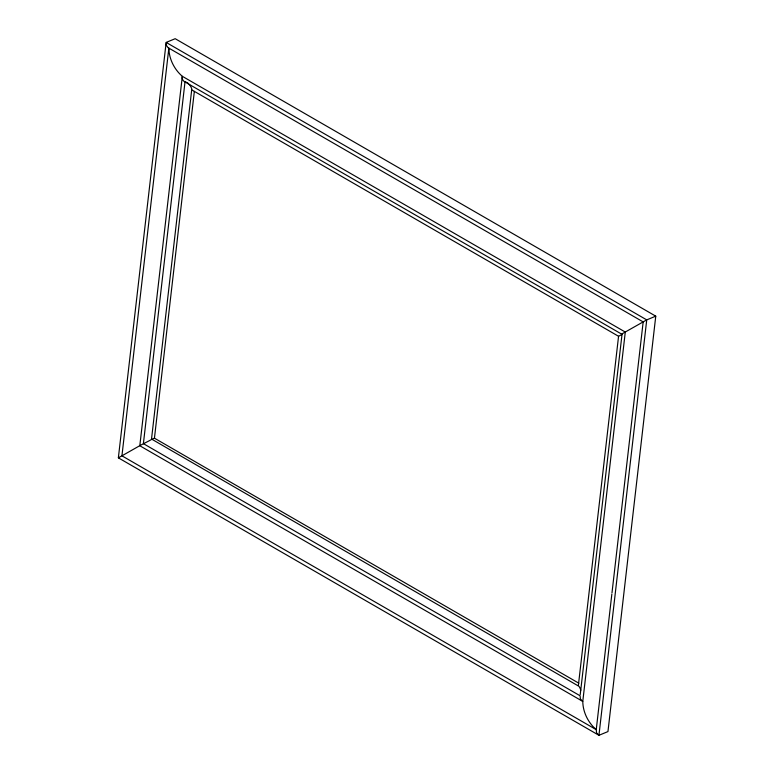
<?xml version="1.0" encoding="UTF-8"?>
<svg xmlns="http://www.w3.org/2000/svg" width="774" height="774" viewBox="0 0 774 774"><rect width="100%" height="100%" fill="white"/><g stroke="black" fill="none" stroke-linecap="round" stroke-linejoin="round"><path stroke-width="1.16" d="M611.982 592.894L643.165 321.907L167.997 47.63L166.226 45.066L166.158 42.425L175.185 38.7L655.762 316.16L607.958 731.575L598.941 735.3L118.364 457.84L166.023 43.625M189.195 84.318L190.443 86.049A10.343 7.808 60.4 0 1 191.797 89.029L151.462 439.506A10.343 0.639 -25.5 0 1 149.653 440.541L139.707 445.698L582.783 701.418C582.909 712.148 588.134 722.693 596.241 729.65L596.561 732.901L598.941 735.3L646.735 319.885L655.762 316.16M580.8 690.292L580.481 689.276A10.343 7.808 60.4 0 0 579.01 686.345L151.878 439.245L154.442 438.181L194.351 91.39M578.371 685.474L618.561 336.284L619.335 335.868A10.343 0.639 -25.5 0 0 621.27 334.784L621.735 334.494M580.229 694.578L622.073 333.952M611.847 594.093L596.241 729.65L121.934 455.818L118.364 457.84M186.35 82.179C183.535 82.199 181.474 78.871 182.316 76.307C174.208 69.35 168.984 58.805 168.858 48.075L121.934 455.818L139.813 445.679L182.316 76.307L625.286 332.056L582.783 701.418L580.403 699.028L580.094 695.778L143.393 443.647L185.005 81.947L621.599 334.097L646.735 319.885L166.158 42.425M192.058 90.045L618.561 336.284M154.442 438.181L578.846 683.21M187.066 82.518L188.498 83.602"/></g></svg>
